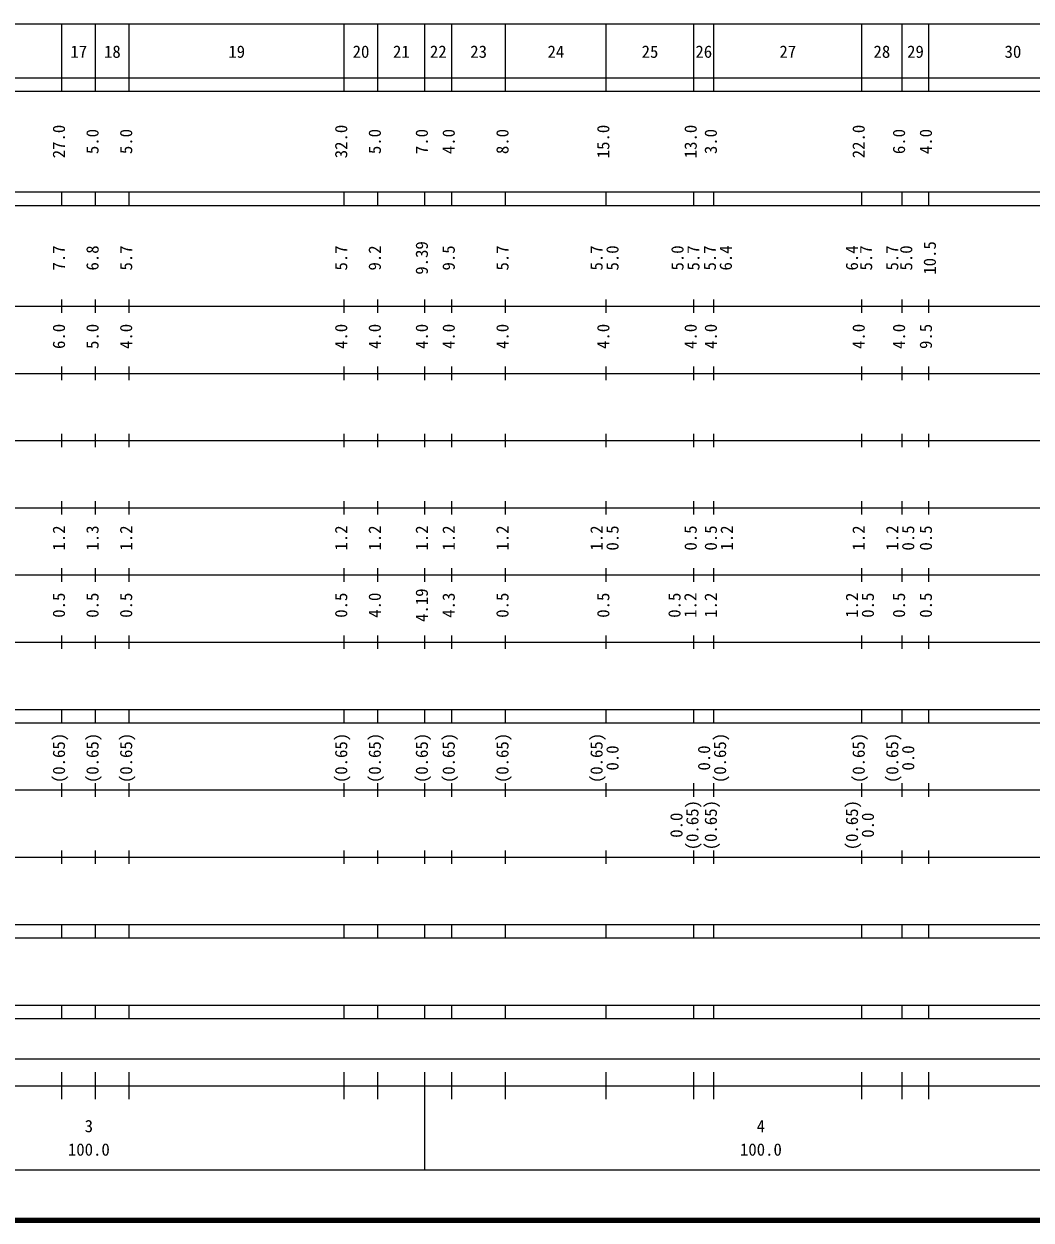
# Model space of a CAD drawing. Units: millimetres on the paper, enlarged 1000 times. Extents: x 40000 to 680000, y 20000 to 380000.
# Drawn here: x 308340 to 458200, y 20000 to 198000 of the extents above; entities that cross this region are included whole.
import ezdxf
from ezdxf.enums import TextEntityAlignment as Align

# ---------------------------------------------------------------- set-up
doc = ezdxf.new("R2010")
doc.units = ezdxf.units.MM
doc.header["$LTSCALE"] = 1000
doc.layers.add('M-TTL', color=2, linetype='Continuous', lineweight=140)
doc.layers.add('M-TTL-BAND', color=7, linetype='Continuous', lineweight=25)
doc.styles.add('ＭＳ ゴシック', font='')
doc.styles.get('ＭＳ ゴシック').set_extended_font_data('MS Gothic')

msp = doc.modelspace()

# ---------------------------------------------------------------- linework, layer by layer
at = {"layer": 'M-TTL'}
msp.add_line((40000, 20000), (680000, 20000), dxfattribs=at)
at = {"layer": 'M-TTL-BAND'}
for p, q in [((68000, 198000), (579000, 198000)), ((314000, 188000), (314000, 198000)), ((319000, 188000), (319000, 198000)), ((324000, 188000), (324000, 198000)), ((356000, 188000), (356000, 198000)), ((361000, 188000), (361000, 198000)), ((368000, 188000), (368000, 198000)), ((372000, 188000), (372000, 198000)), ((380000, 188000), (380000, 198000)), ((395000, 188000), (395000, 198000)), ((408000, 188000), (408000, 198000)), ((411000, 188000), (411000, 198000)), ((433000, 188000), (433000, 198000)), ((439000, 188000), (439000, 198000)), ((443000, 188000), (443000, 198000)), ((40000, 190000), (579000, 190000)), ((40000, 188000), (579000, 188000)), ((40000, 173000), (579000, 173000)), ((314000, 171000), (314000, 173000)), ((319000, 171000), (319000, 173000)), ((324000, 171000), (324000, 173000)), ((356000, 171000), (356000, 173000)), ((361000, 171000), (361000, 173000)), ((368000, 171000), (368000, 173000)), ((372000, 171000), (372000, 173000)), ((380000, 171000), (380000, 173000)), ((395000, 171000), (395000, 173000)), ((408000, 171000), (408000, 173000)), ((411000, 171000), (411000, 173000)), ((433000, 171000), (433000, 173000)), ((439000, 171000), (439000, 173000)), ((443000, 171000), (443000, 173000)), ((40000, 171000), (579000, 171000)), ((314000, 155000), (314000, 157000)), ((319000, 155000), (319000, 157000)), ((324000, 155000), (324000, 157000)), ((356000, 155000), (356000, 157000)), ((361000, 155000), (361000, 157000)), ((368000, 155000), (368000, 157000)), ((372000, 155000), (372000, 157000)), ((380000, 155000), (380000, 157000)), ((395000, 155000), (395000, 157000)), ((408000, 155000), (408000, 157000)), ((411000, 155000), (411000, 157000)), ((433000, 155000), (433000, 157000)), ((439000, 155000), (439000, 157000)), ((443000, 155000), (443000, 157000)), ((40000, 156000), (579000, 156000)), ((46000, 146000), (579000, 146000)), ((314000, 145000), (314000, 147000)), ((319000, 145000), (319000, 147000)), ((324000, 145000), (324000, 147000)), ((356000, 145000), (356000, 147000)), ((361000, 145000), (361000, 147000)), ((368000, 145000), (368000, 147000)), ((372000, 145000), (372000, 147000)), ((380000, 145000), (380000, 147000)), ((395000, 145000), (395000, 147000)), ((408000, 145000), (408000, 147000)), ((411000, 145000), (411000, 147000)), ((433000, 145000), (433000, 147000)), ((439000, 145000), (439000, 147000)), ((443000, 145000), (443000, 147000)), ((52000, 136000), (579000, 136000)), ((314000, 135000), (314000, 137000)), ((319000, 135000), (319000, 137000)), ((324000, 135000), (324000, 137000)), ((356000, 135000), (356000, 137000)), ((361000, 135000), (361000, 137000)), ((368000, 135000), (368000, 137000)), ((372000, 135000), (372000, 137000)), ((380000, 135000), (380000, 137000)), ((395000, 135000), (395000, 137000)), ((408000, 135000), (408000, 137000)), ((411000, 135000), (411000, 137000)), ((433000, 135000), (433000, 137000)), ((439000, 135000), (439000, 137000)), ((443000, 135000), (443000, 137000)), ((314000, 125000), (314000, 127000)), ((319000, 125000), (319000, 127000)), ((324000, 125000), (324000, 127000)), ((356000, 125000), (356000, 127000)), ((361000, 125000), (361000, 127000)), ((368000, 125000), (368000, 127000)), ((372000, 125000), (372000, 127000)), ((380000, 125000), (380000, 127000)), ((395000, 125000), (395000, 127000)), ((408000, 125000), (408000, 127000)), ((411000, 125000), (411000, 127000)), ((433000, 125000), (433000, 127000)), ((439000, 125000), (439000, 127000)), ((443000, 125000), (443000, 127000)), ((46000, 126000), (579000, 126000)), ((52000, 116000), (579000, 116000)), ((314000, 115000), (314000, 117000)), ((319000, 115000), (319000, 117000)), ((324000, 115000), (324000, 117000)), ((356000, 115000), (356000, 117000)), ((361000, 115000), (361000, 117000)), ((368000, 115000), (368000, 117000)), ((372000, 115000), (372000, 117000)), ((380000, 115000), (380000, 117000)), ((395000, 115000), (395000, 117000)), ((408000, 115000), (408000, 117000)), ((411000, 115000), (411000, 117000)), ((433000, 115000), (433000, 117000)), ((439000, 115000), (439000, 117000)), ((443000, 115000), (443000, 117000)), ((314000, 105000), (314000, 107000)), ((319000, 105000), (319000, 107000)), ((324000, 105000), (324000, 107000)), ((356000, 105000), (356000, 107000)), ((361000, 105000), (361000, 107000)), ((368000, 105000), (368000, 107000)), ((372000, 105000), (372000, 107000)), ((380000, 105000), (380000, 107000)), ((395000, 105000), (395000, 107000)), ((408000, 105000), (408000, 107000)), ((411000, 105000), (411000, 107000)), ((433000, 105000), (433000, 107000)), ((439000, 105000), (439000, 107000)), ((443000, 105000), (443000, 107000)), ((46000, 106000), (579000, 106000)), ((40000, 96000), (579000, 96000)), ((314000, 94000), (314000, 96000)), ((319000, 94000), (319000, 96000)), ((324000, 94000), (324000, 96000)), ((356000, 94000), (356000, 96000)), ((361000, 94000), (361000, 96000)), ((368000, 94000), (368000, 96000)), ((372000, 94000), (372000, 96000)), ((380000, 94000), (380000, 96000)), ((395000, 94000), (395000, 96000)), ((408000, 94000), (408000, 96000)), ((411000, 94000), (411000, 96000)), ((433000, 94000), (433000, 96000)), ((439000, 94000), (439000, 96000)), ((443000, 94000), (443000, 96000)), ((40000, 94000), (579000, 94000)), ((49000, 84000), (579000, 84000)), ((314000, 83000), (314000, 85000)), ((319000, 83000), (319000, 85000)), ((324000, 83000), (324000, 85000)), ((356000, 83000), (356000, 85000)), ((361000, 83000), (361000, 85000)), ((368000, 83000), (368000, 85000)), ((372000, 83000), (372000, 85000)), ((380000, 83000), (380000, 85000)), ((395000, 83000), (395000, 85000)), ((408000, 83000), (408000, 85000)), ((411000, 83000), (411000, 85000)), ((433000, 83000), (433000, 85000)), ((439000, 83000), (439000, 85000)), ((443000, 83000), (443000, 85000)), ((314000, 73000), (314000, 75000)), ((319000, 73000), (319000, 75000)), ((324000, 73000), (324000, 75000)), ((356000, 73000), (356000, 75000)), ((361000, 73000), (361000, 75000)), ((368000, 73000), (368000, 75000)), ((372000, 73000), (372000, 75000)), ((380000, 73000), (380000, 75000)), ((395000, 73000), (395000, 75000)), ((408000, 73000), (408000, 75000)), ((411000, 73000), (411000, 75000)), ((433000, 73000), (433000, 75000)), ((439000, 73000), (439000, 75000)), ((443000, 73000), (443000, 75000)), ((40000, 74000), (579000, 74000)), ((40000, 64000), (579000, 64000)), ((314000, 62000), (314000, 64000)), ((319000, 62000), (319000, 64000)), ((324000, 62000), (324000, 64000)), ((356000, 62000), (356000, 64000)), ((361000, 62000), (361000, 64000)), ((368000, 62000), (368000, 64000)), ((372000, 62000), (372000, 64000)), ((380000, 62000), (380000, 64000)), ((395000, 62000), (395000, 64000)), ((408000, 62000), (408000, 64000)), ((411000, 62000), (411000, 64000)), ((433000, 62000), (433000, 64000)), ((439000, 62000), (439000, 64000)), ((443000, 62000), (443000, 64000)), ((40000, 62000), (579000, 62000)), ((40000, 52000), (579000, 52000)), ((314000, 50000), (314000, 52000)), ((319000, 50000), (319000, 52000)), ((324000, 50000), (324000, 52000)), ((356000, 50000), (356000, 52000)), ((361000, 50000), (361000, 52000)), ((368000, 50000), (368000, 52000)), ((372000, 50000), (372000, 52000)), ((380000, 50000), (380000, 52000)), ((395000, 50000), (395000, 52000)), ((408000, 50000), (408000, 52000)), ((411000, 50000), (411000, 52000)), ((433000, 50000), (433000, 52000)), ((439000, 50000), (439000, 52000)), ((443000, 50000), (443000, 52000)), ((40000, 50000), (579000, 50000)), ((71000, 44000), (565000, 44000)), ((314000, 38000), (314000, 42000)), ((319000, 38000), (319000, 42000)), ((324000, 38000), (324000, 42000)), ((356000, 38000), (356000, 42000)), ((361000, 38000), (361000, 42000)), ((368000, 27500), (368000, 42000)), ((372000, 38000), (372000, 42000)), ((380000, 38000), (380000, 42000)), ((395000, 38000), (395000, 42000)), ((408000, 38000), (408000, 42000)), ((411000, 38000), (411000, 42000)), ((433000, 38000), (433000, 42000)), ((439000, 38000), (439000, 42000)), ((443000, 38000), (443000, 42000)), ((40000, 40000), (579000, 40000)), ((68000, 27500), (579000, 27500))]:
    msp.add_line(p, q, dxfattribs=at)

# ---------------------------------------------------------------- texts
at = {"layer": 'M-TTL-BAND', "style": 'ＭＳ ゴシック'}
for s, p in [('17', (316500, 192405)), ('18', (321500, 192405)), ('19', (340000, 192405)), ('20', (358500, 192405)), ('21', (364500, 192405)), ('22', (370000, 192405)), ('23', (376000, 192405)), ('24', (387500, 192405)), ('25', (401500, 192405)), ('26', (409500, 192405)), ('27', (422000, 192405)), ('28', (436000, 192405)), ('29', (441000, 192405)), ('30', (455500, 192405)), ('3', (318000, 32523)), ('4', (418000, 32523)), ('100.0', (318000, 29033)), ('100.0', (418000, 29033))]:
    msp.add_text(s, height=1833, dxfattribs=at).set_placement(p, align=Align.BOTTOM_CENTER)
for s, p in [('27.0', (315000, 180500)), ('5.0', (320000, 180500)), ('5.0', (325000, 180500)), ('32.0', (357000, 180500)), ('5.0', (362000, 180500)), ('7.0', (369000, 180500)), ('4.0', (373000, 180500)), ('8.0', (381000, 180500)), ('15.0', (396000, 180500)), ('13.0', (409000, 180500)), ('3.0', (412000, 180500)), ('22.0', (434000, 180500)), ('6.0', (440000, 180500)), ('4.0', (444000, 180500)), ('7.7', (315000, 163174)), ('6.8', (320000, 163174)), ('5.7', (325000, 163174)), ('5.7', (357000, 163174)), ('9.2', (362000, 163174)), ('9.39', (369000, 163174)), ('9.5', (373000, 163174)), ('5.7', (381000, 163174)), ('5.7', (395000, 163174)), ('5.0', (397370, 163174)), ('5.0', (407040, 163174)), ('5.7', (409410, 163174)), ('5.7', (411858, 163174)), ('6.4', (414228, 163174)), ('6.4', (433000, 163174)), ('5.7', (435105, 163174)), ('5.7', (439000, 163174)), ('5.0', (441074, 163174)), ('10.5', (444589, 163174)), ('6.0', (315000, 151500)), ('5.0', (320000, 151500)), ('4.0', (325000, 151500)), ('4.0', (357000, 151500)), ('4.0', (362000, 151500)), ('4.0', (369000, 151500)), ('4.0', (373000, 151500)), ('4.0', (381000, 151500)), ('4.0', (396000, 151500)), ('4.0', (409000, 151500)), ('4.0', (412000, 151500)), ('4.0', (434000, 151500)), ('4.0', (440000, 151500)), ('9.5', (444000, 151500)), ('1.2', (315000, 121500)), ('1.3', (320000, 121500)), ('1.2', (325000, 121500)), ('1.2', (357000, 121500)), ('1.2', (362000, 121500)), ('1.2', (369000, 121500)), ('1.2', (373000, 121500)), ('1.2', (381000, 121500)), ('1.2', (395000, 121500)), ('0.5', (397370, 121500)), ('0.5', (409000, 121500)), ('0.5', (412006, 121500)), ('1.2', (414376, 121500)), ('1.2', (434000, 121500)), ('1.2', (439000, 121500)), ('0.5', (441370, 121500)), ('0.5', (444000, 121500)), ('0.5', (315000, 111500)), ('0.5', (320000, 111500)), ('0.5', (325000, 111500)), ('0.5', (357000, 111500)), ('4.0', (362000, 111500)), ('4.19', (369000, 111500)), ('4.3', (373000, 111500)), ('0.5', (381000, 111500)), ('0.5', (396000, 111500)), ('0.5', (406595, 111500)), ('1.2', (408965, 111500)), ('1.2', (412000, 111500)), ('1.2', (433000, 111500)), ('0.5', (435370, 111500)), ('0.5', (440000, 111500)), ('0.5', (444000, 111500)), ('(0.65)', (315000, 88764)), ('(0.65)', (320000, 88764)), ('(0.65)', (325000, 88764)), ('(0.65)', (357000, 88764)), ('(0.65)', (362000, 88764)), ('(0.65)', (369000, 88764)), ('(0.65)', (373000, 88764)), ('(0.65)', (381000, 88764)), ('(0.65)', (395000, 88764)), ('(0.65)', (413370, 88764)), ('(0.65)', (434000, 88764)), ('(0.65)', (439000, 88764)), ('0.0', (397370, 88764)), ('0.0', (411000, 88764)), ('0.0', (441370, 88764)), ('(0.65)', (409258, 78764)), ('(0.65)', (412000, 78764)), ('(0.65)', (433000, 78764)), ('0.0', (406888, 78764)), ('0.0', (435370, 78764))]:
    msp.add_text(s, height=1833, rotation=90, dxfattribs=at).set_placement(p, align=Align.BOTTOM_CENTER)

doc.saveas('drawing.dxf')
